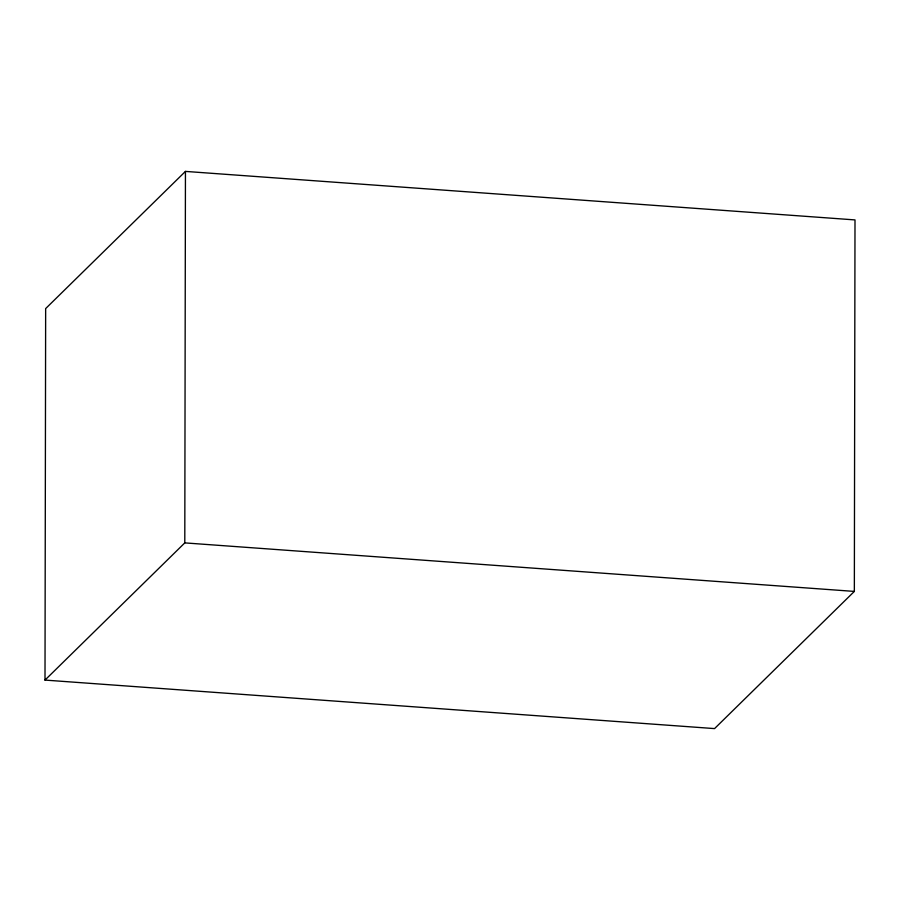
<?xml version="1.0" encoding="UTF-8"?>
<svg xmlns="http://www.w3.org/2000/svg" width="900" height="900" viewBox="0 0 900 900"><rect width="100%" height="100%" fill="white"/><g stroke="black" fill="none" stroke-linecap="round" stroke-linejoin="round"><path stroke-width="1.35" d="M45 680.085L45.652 308.588L185.445 171.405L855 219.915L854.347 591.413L714.555 728.595L45 680.085L184.792 542.891L185.445 171.405M184.792 542.891L854.347 591.413"/></g></svg>
